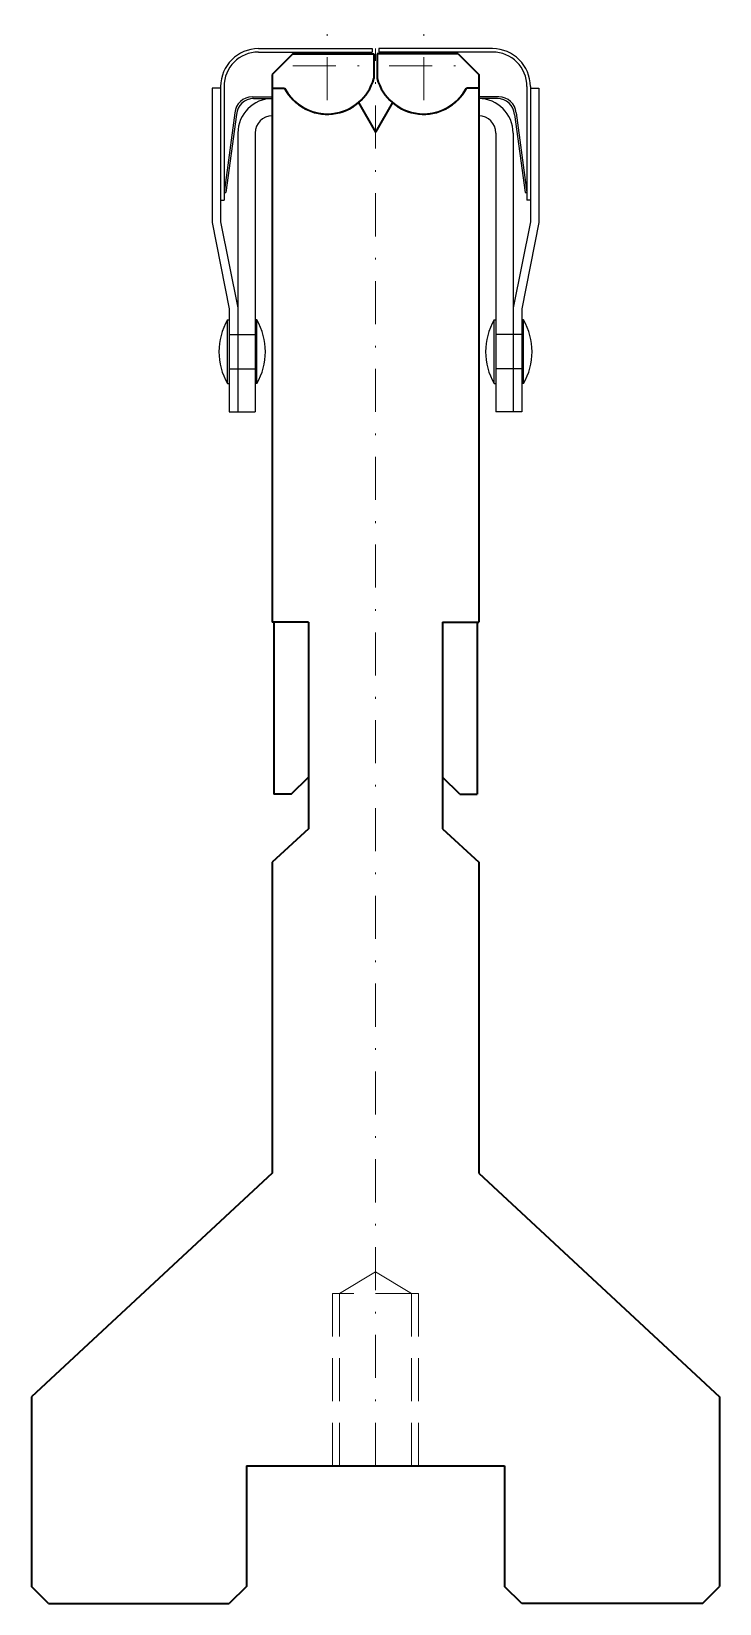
# Model space of a CAD drawing. Header units: millimetres. Extents: x -20 to 20, y -90.3 to 1.
import ezdxf

# ---------------------------------------------------------------- set-up
doc = ezdxf.new("R2010")
doc.units = ezdxf.units.MM
doc.header["$LTSCALE"] = 5
for name, pattern in [('AUSGEZOGEN', [0]), ('DASHDOT', [1, 0.5, -0.25, 0, -0.25]), ('DASHED', [0.75, 0.5, -0.25])]:
    doc.linetypes.add(name, pattern=pattern)
doc.layers.add('2', color=7, linetype='Continuous')
doc.layers.add('Layer10', color=96, linetype='Continuous', true_color=0x008000)

# ---------------------------------------------------------------- blocks, each defined once
blk = doc.blocks.new('BLKF025_nNn01')
at = {"layer": '2', "color": 7, "linetype": 'AUSGEZOGEN', "lineweight": 35}
for p, q in [((4.8, -0.3), (0.1, -0.3)), ((0.1, -0.3), (0.1, -1.742)), ((4.8, -0.3), (6, -1.5)), ((6, -1.5), (6, -2.3)), ((6, -2.3), (5.28, -2.3))]:
    blk.add_line(p, q, dxfattribs=at)
blk.add_arc((2.8, -1), 2.8, 195.35889, 332.336, dxfattribs=at)
blk = doc.blocks.new('BLKF026_nNn02')
at = {"layer": '2', "color": 7, "linetype": 'AUSGEZOGEN', "lineweight": 35}
for p, q in [((-4.8, -0.3), (-6, -1.5)), ((-4.8, -0.3), (-6, -1.5)), ((-4.8, -0.3), (-0.1, -0.3)), ((-0.1, -0.3), (-0.1, -1.742)), ((-6, -1.5), (-6, -2.3)), ((-6, -2.3), (-5.28, -2.3))]:
    blk.add_line(p, q, dxfattribs=at)
blk.add_arc((-2.8, -1), 2.8, 207.664, 344.64111, dxfattribs=at)
blk = doc.blocks.new('WBP120-00-01üFWB120-50-200ÄdùlÉ}üFUKBüFA2üF20141010_001_001_nNn00')
at = {"layer": '2', "color": 7, "linetype": 'AUSGEZOGEN', "lineweight": 35}
for p, q in [((-6, -2.3), (-6, -33.3)), ((6, -2.3), (6, -33.3)), ((-0.989, -3.136), (0, -4.85)), ((0.989, -3.136), (0, -4.85)), ((-3.9, -33.3), (-6, -33.3)), ((-5.9, -33.3), (-5.9, -43.3)), ((-3.9, -33.3), (-3.9, -45.3)), ((3.9, -33.3), (6, -33.3)), ((3.9, -33.3), (3.9, -45.3)), ((5.9, -33.3), (5.9, -43.3)), ((-4.9, -43.3), (-3.9, -42.3)), ((4.9, -43.3), (3.9, -42.3)), ((-4.9, -43.3), (-5.9, -43.3)), ((4.9, -43.3), (5.9, -43.3)), ((-3.9, -45.3), (-6, -47.25)), ((3.9, -45.3), (6, -47.25)), ((-6, -47.25), (-6, -65.3)), ((6, -47.25), (6, -65.3)), ((-6, -65.3), (-20, -78.3)), ((6, -65.3), (20, -78.3)), ((-20, -78.3), (-20, -89.3)), ((20, -78.3), (20, -89.3)), ((-7.5, -82.3), (-7.5, -89.3)), ((-7.5, -82.3), (7.5, -82.3)), ((7.5, -82.3), (7.5, -89.3)), ((-19, -90.3), (-20, -89.3)), ((-7.5, -89.3), (-8.5, -90.3)), ((8.5, -90.3), (7.5, -89.3)), ((-19, -90.3), (-8.5, -90.3)), ((19, -90.3), (8.5, -90.3))]:
    blk.add_line(p, q, dxfattribs=at)
at = {"layer": 'Layer10', "color": 96, "linetype": 'AUSGEZOGEN', "lineweight": 25, "true_color": 0x008000}
for p, q in [((-6.8, 0), (-0.2, 0)), ((-0.2, 0), (-0.2, -0.2)), ((6.8, 0), (0.2, 0)), ((0.2, 0), (0.2, -0.2)), ((-6.8, -0.2), (-0.2, -0.2)), ((6.8, -0.2), (0.2, -0.2)), ((-9.5, -2.3), (-9.5, -10.1)), ((-9, -2.3), (-9.5, -2.3)), ((-9, -2.2), (-9, -10.05)), ((-8.8, -2.2), (-8.8, -8.8)), ((8.8, -2.2), (8.8, -8.8)), ((9, -2.2), (9, -10.05)), ((9, -2.3), (9.5, -2.3)), ((9.5, -2.3), (9.5, -10.1)), ((-7.176, -2.8), (-6, -2.8)), ((-7.083, -2.9), (-6, -2.9)), ((7.176, -2.8), (6, -2.8)), ((7.083, -2.9), (6, -2.9)), ((-8.173, -3.721), (-8.8, -8.348)), ((-8.08, -3.821), (-8.7, -8.356)), ((8.08, -3.821), (8.7, -8.356)), ((8.173, -3.721), (8.8, -8.348)), ((-8, -4.9), (-8, -21.1)), ((-7, -4.9), (-7, -21.1)), ((7, -4.9), (7, -21.1)), ((8, -4.9), (8, -21.1)), ((-9, -8.8), (-8.8, -8.8)), ((9, -8.8), (8.8, -8.8)), ((-9.5, -10.1), (-8.5, -15.1)), ((-9, -10.05), (-8, -15.05)), ((9, -10.05), (8, -15.05)), ((9.5, -10.1), (8.5, -15.1)), ((-8.5, -15.1), (-8.5, -21.1)), ((8.5, -15.1), (8.5, -21.1)), ((-8.6, -15.75), (-8.5, -15.75)), ((-8.6, -19.45), (-8.6, -15.75)), ((-6.9, -15.75), (-7, -15.75)), ((-6.9, -19.45), (-6.9, -15.75)), ((6.9, -15.75), (7, -15.75)), ((6.9, -19.45), (6.9, -15.75)), ((8.6, -15.75), (8.5, -15.75)), ((8.6, -19.45), (8.6, -15.75)), ((-8.5, -16.6), (-7, -16.6)), ((8.5, -16.6), (7, -16.6)), ((-8.5, -18.6), (-7, -18.6)), ((8.5, -18.6), (7, -18.6)), ((-8.6, -19.45), (-8.5, -19.45)), ((-6.9, -19.45), (-7, -19.45)), ((6.9, -19.45), (7, -19.45)), ((8.6, -19.45), (8.5, -19.45)), ((-8.5, -21.1), (-7, -21.1)), ((8.5, -21.1), (7, -21.1))]:
    blk.add_line(p, q, dxfattribs=at)
for centre, radius, start, end in [((-6.8, -2.2), 2.2, 90, 180), ((6.8, -2.2), 2.2, 0, 90), ((-6.8, -2.2), 2, 90, 180), ((6.8, -2.2), 2, 0, 90), ((-7.176, -3.8), 1, 90, 175.48814), ((-7.083, -3.9), 1, 90, 175.48814), ((-6, -4.9), 2, 90, 180), ((6, -4.9), 2, 0, 90), ((7.083, -3.9), 1, 4.51186, 90), ((7.176, -3.8), 1, 4.51186, 90), ((-6, -4.9), 1, 90, 180), ((6, -4.9), 1, 0, 90), ((-8, 2.623), 11, 265.82935, 266.35023), ((8, 2.623), 11, 273.64977, 274.17065), ((-5.428, -17.6), 3.672, 149.75199, 210.24801), ((-10.072, -17.6), 3.672, 329.75199, 30.24801), ((10.072, -17.6), 3.672, 149.75199, 210.24801), ((5.428, -17.6), 3.672, 329.75199, 30.24801)]:
    blk.add_arc(centre, radius, start, end, dxfattribs=at)
for name in ['BLKF026_nNn02', 'BLKF025_nNn01']:
    blk.add_blockref(name, (0, 0))

msp = doc.modelspace()

# ---------------------------------------------------------------- linework, layer by layer
at = {"layer": '2', "color": 7, "linetype": 'DASHDOT', "lineweight": 18}
for p, q in [((-2.8, -3), (-2.8, 1)), ((2.8, -3), (2.8, 1)), ((0, -82.3), (0, 0)), ((-4.8, -1), (-0.8, -1)), ((0.8, -1), (4.8, -1))]:
    msp.add_line(p, q, dxfattribs=at)
at = {"layer": '2', "color": 7, "linetype": 'AUSGEZOGEN', "lineweight": 35}
for p, q in [((-6, -2.3), (-5.28, -2.3)), ((6, -2.3), (5.28, -2.3)), ((19, -90.3), (20, -89.3))]:
    msp.add_line(p, q, dxfattribs=at)
at = {"layer": '2', "color": 7, "linetype": 'DASHED', "lineweight": 18}
for p, q in [((-2.5, -82.3), (-2.5, -72.3)), ((2.5, -72.3), (-2.5, -72.3)), ((2.5, -82.3), (2.5, -72.3))]:
    msp.add_line(p, q, dxfattribs=at)
for points in [[(-2.1, -82.3), (-2.1, -82.3), (-2.1, -72.3), (0, -71.038)], [(2.1, -82.3), (2.1, -82.3), (2.1, -72.3), (0, -71.038)]]:
    msp.add_lwpolyline(points, dxfattribs=at)
at = {"layer": '2', "color": 7, "linetype": 'AUSGEZOGEN', "lineweight": 35}
for centre, start, end in [((-2.8, -1), 207.664, 310.28656), ((2.8, -1), 229.71344, 332.336)]:
    msp.add_arc(centre, 2.8, start, end, dxfattribs=at)

# ---------------------------------------------------------------- block references
msp.add_blockref('WBP120-00-01üFWB120-50-200ÄdùlÉ}üFUKBüFA2üF20141010_001_001_nNn00', (0, 0))

doc.saveas('drawing.dxf')
